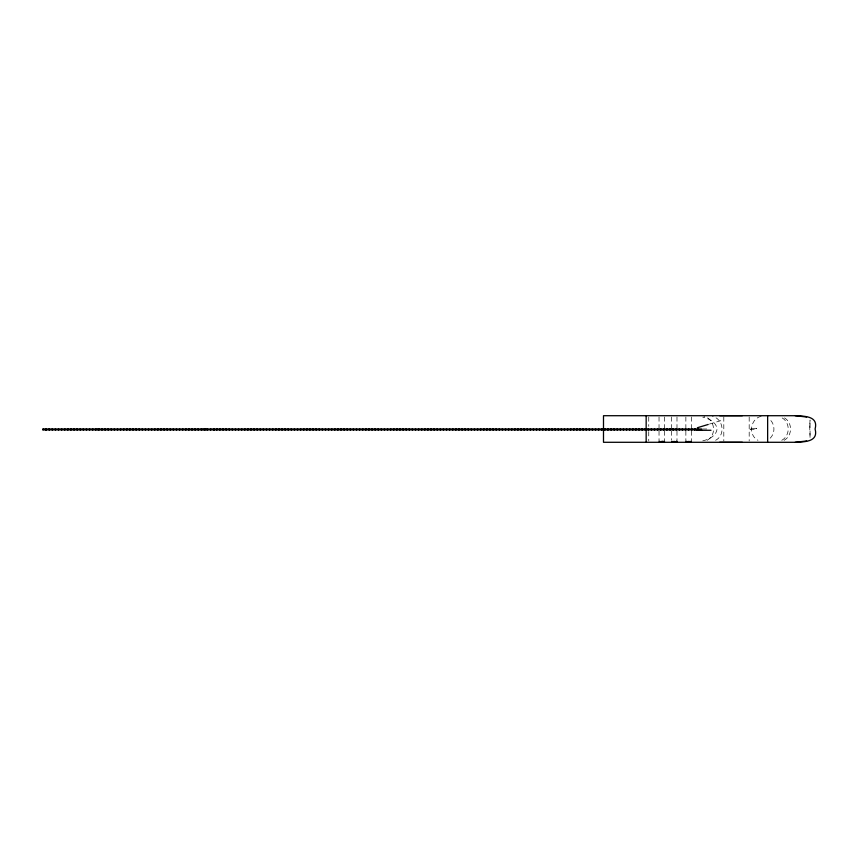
<?xml version="1.0" encoding="UTF-8"?>
<svg xmlns="http://www.w3.org/2000/svg" width="858" height="858" viewBox="0 0 858 858"><rect width="100%" height="100%" fill="white"/><g stroke="black" fill="none" stroke-linecap="round" stroke-linejoin="round"><path stroke-width="0.64" stroke-dasharray="4.29 3.22" d="M770.184 438.181C775.182 433.311 775.182 424.689 770.184 419.819M750.847 429L751.415 428.314M715.647 440.304C725.664 435.027 723.348 418.876 712.44 416.291M781.788 440.304C790.336 435.703 790.336 422.297 781.788 417.696M784.115 440.304C792.653 435.703 792.653 422.297 784.115 417.696M707.121 440.304C717.181 435.038 714.843 418.854 703.903 416.291M761.132 416.291C750.246 418.886 747.94 435.027 757.936 440.304M709.491 424.077L720.967 420.624M702.756 440.862C708.847 439.414 716.291 435.982 717.095 429C716.291 422.018 708.847 418.586 702.756 417.138M702.713 429L706.724 429M749.184 417.031L749.184 440.969M723.809 417.031L723.809 440.969M691.387 416.988L691.387 429.826M691.387 431.113L691.387 441.377M685.864 416.988L685.864 429.826M685.864 431.113L685.864 441.377M676.983 416.988L676.983 429.826M676.983 431.113L676.983 441.377M671.449 416.988L671.449 429.826M671.449 431.113L671.449 440.1M664.564 416.988L664.564 429.826M664.564 431.113L664.564 441.377M659.03 416.988L659.03 429.826M659.03 431.113L659.03 441.377M648.745 417.031L648.745 426.34M648.745 431.66L648.745 440.969M809.695 425.665L810.059 437.945L810.059 420.055L809.695 425.665M756.466 428.314L750.117 428.314L750.117 429.686L756.466 429.686L756.466 428.314"/><path stroke-width="1.29" d="M806.617 440.969L795.366 442.288L603.496 442.288L603.496 415.712L795.366 415.712L806.617 417.031M697.382 427.734L708.215 424.463M719.615 442.288L742.352 442.288M742.352 415.712L719.669 415.712M795.162 442.288C803.635 441.827 818.736 442.363 815.1 429C818.736 415.637 803.635 416.173 795.162 415.712M701.726 429L42.9 429L42.9 429.879L701.726 429.879M696.921 430.276L710.982 430.276M767.642 415.712L767.642 442.288M694.991 429L694.991 429.879M694.765 429L694.765 429.879M691.88 429L691.88 429.879M691.655 429L691.655 429.879M691.173 441.377L691.173 442.288M690.679 441.377L690.679 442.288M689.113 441.377L689.113 442.288M688.781 429L688.781 429.879M688.556 429L688.556 429.879M688.137 441.377L688.137 442.288M686.572 441.377L686.572 442.288M686.078 441.377L686.078 442.288M685.671 429L685.671 429.879M685.456 429L685.456 429.879M682.571 429L682.571 429.879M682.346 429L682.346 429.879M679.472 429L679.472 429.879M679.246 429L679.246 429.879M676.865 441.377L676.865 442.288M676.78 441.377L676.78 442.288M676.361 429L676.361 429.879M676.415 441.377L676.415 442.288M676.308 441.377L676.308 442.288M676.136 429L676.136 429.879M674.72 441.377L674.871 442.288M673.787 441.377L673.787 442.288M673.262 429L673.262 429.879M673.037 429L673.037 429.879M672.179 441.377L672.179 442.288M671.675 441.377L671.675 442.288M670.152 429L670.152 429.879M669.926 429L669.926 429.879M667.052 429L667.052 429.879M666.827 429L666.827 429.879M664.457 441.377L664.392 442.288M664.028 441.377L664.028 442.288M663.942 429L663.942 429.879M663.727 429L663.727 429.879M663.792 441.377L663.792 442.288M662.923 441.377L662.923 442.288M662.387 441.377L662.387 442.288M662.226 441.377L662.226 442.288M661.357 441.377L661.411 442.288M660.842 429L660.842 429.879M660.617 429L660.617 429.879M659.77 441.377L659.77 442.288M659.266 441.377L659.266 442.288M657.743 429L657.743 429.879M657.518 429L657.518 429.879M654.633 429L654.633 429.879M654.407 429L654.407 429.879M651.533 429L651.533 429.879M651.308 429L651.308 429.879M648.423 429L648.423 429.879M648.198 429L648.198 429.879M646.16 415.712L646.16 442.288M645.323 429L645.323 429.879M645.098 429L645.098 429.879M642.213 429L642.213 429.879M641.999 429L641.999 429.879M639.113 429L639.113 429.879M638.888 429L638.888 429.879M636.014 429L636.014 429.879M635.789 429L635.789 429.879M632.904 429L632.904 429.879M632.678 429L632.678 429.879M629.804 429L629.804 429.879M629.579 429L629.579 429.879M626.694 429L626.694 429.879M626.469 429L626.469 429.879M623.594 429L623.594 429.879M623.369 429L623.369 429.879M620.484 429L620.484 429.879M620.27 429L620.27 429.879M617.385 429L617.385 429.879M617.159 429L617.159 429.879M614.285 429L614.285 429.879M614.06 429L614.06 429.879M611.175 429L611.175 429.879M610.95 429L610.95 429.879M608.075 429L608.075 429.879M607.85 429L607.85 429.879M604.965 429L604.965 429.879M604.74 429L604.74 429.879M601.866 429L601.866 429.879M601.64 429L601.64 429.879M598.755 429L598.755 429.879M598.541 429L598.541 429.879M595.656 429L595.656 429.879M595.431 429L595.431 429.879M592.556 429L592.556 429.879M592.331 429L592.331 429.879M589.446 429L589.446 429.879M589.221 429L589.221 429.879M586.346 429L586.346 429.879M586.121 429L586.121 429.879M583.236 429L583.236 429.879M583.011 429L583.011 429.879M580.137 429L580.137 429.879M579.911 429L579.911 429.879M577.026 429L577.026 429.879M576.812 429L576.812 429.879M573.927 429L573.927 429.879M573.702 429L573.702 429.879M570.827 429L570.827 429.879M570.602 429L570.602 429.879M567.717 429L567.717 429.879M567.492 429L567.492 429.879M564.618 429L564.618 429.879M564.392 429L564.392 429.879M561.507 429L561.507 429.879M561.282 429L561.282 429.879M558.408 429L558.408 429.879M558.183 429L558.183 429.879M555.298 429L555.298 429.879M555.083 429L555.083 429.879M552.198 429L552.198 429.879M551.973 429L551.973 429.879M549.099 429L549.099 429.879M548.873 429L548.873 429.879M545.988 429L545.988 429.879M545.763 429L545.763 429.879M542.889 429L542.889 429.879M542.664 429L542.664 429.879M539.779 429L539.779 429.879M539.553 429L539.553 429.879M536.679 429L536.679 429.879M536.454 429L536.454 429.879M533.569 429L533.569 429.879M533.354 429L533.354 429.879M530.469 429L530.469 429.879M530.244 429L530.244 429.879M527.37 429L527.37 429.879M527.144 429L527.144 429.879M524.259 429L524.259 429.879M524.034 429L524.034 429.879M521.16 429L521.16 429.879M520.935 429L520.935 429.879M518.05 429L518.05 429.879M517.824 429L517.824 429.879M514.95 429L514.95 429.879M514.725 429L514.725 429.879M511.84 429L511.84 429.879M511.625 429L511.625 429.879M508.74 429L508.74 429.879M508.515 429L508.515 429.879M505.641 429L505.641 429.879M505.416 429L505.416 429.879M502.531 429L502.531 429.879M502.305 429L502.305 429.879M499.431 429L499.431 429.879M499.206 429L499.206 429.879M496.321 429L496.321 429.879M496.096 429L496.096 429.879M493.221 429L493.221 429.879M492.996 429L492.996 429.879M490.111 429L490.111 429.879M489.897 429L489.897 429.879M487.012 429L487.012 429.879M486.786 429L486.786 429.879M483.912 429L483.912 429.879M483.687 429L483.687 429.879M480.802 429L480.802 429.879M480.577 429L480.577 429.879M477.702 429L477.702 429.879M477.477 429L477.477 429.879M474.592 429L474.592 429.879M474.367 429L474.367 429.879M471.492 429L471.492 429.879M471.267 429L471.267 429.879M468.382 429L468.382 429.879M468.168 429L468.168 429.879M465.283 429L465.283 429.879M465.057 429L465.057 429.879M462.183 429L462.183 429.879M461.958 429L461.958 429.879M459.073 429L459.073 429.879M458.848 429L458.848 429.879M455.973 429L455.973 429.879M455.748 429L455.748 429.879M452.863 429L452.863 429.879M452.638 429L452.638 429.879M449.764 429L449.764 429.879M449.538 429L449.538 429.879M446.653 429L446.653 429.879M446.439 429L446.439 429.879M443.554 429L443.554 429.879M443.329 429L443.329 429.879M440.454 429L440.454 429.879M440.229 429L440.229 429.879M437.344 429L437.344 429.879M437.119 429L437.119 429.879M434.245 429L434.245 429.879M434.019 429L434.019 429.879M431.134 429L431.134 429.879M430.909 429L430.909 429.879M428.035 429L428.035 429.879M427.81 429L427.81 429.879M424.924 429L424.924 429.879M424.71 429L424.71 429.879M421.825 429L421.825 429.879M421.6 429L421.6 429.879M418.725 429L418.725 429.879M418.5 429L418.5 429.879M415.615 429L415.615 429.879M415.39 429L415.39 429.879M412.516 429L412.516 429.879M412.29 429L412.29 429.879M409.405 429L409.405 429.879M409.18 429L409.18 429.879M406.306 429L406.306 429.879M406.081 429L406.081 429.879M403.196 429L403.196 429.879M402.981 429L402.981 429.879M400.096 429L400.096 429.879M399.871 429L399.871 429.879M396.997 429L396.997 429.879M396.771 429L396.771 429.879M393.886 429L393.886 429.879M393.661 429L393.661 429.879M390.787 429L390.787 429.879M390.562 429L390.562 429.879M387.677 429L387.677 429.879M387.462 429L387.462 429.879M384.577 429L384.577 429.879M384.352 429L384.352 429.879M381.467 429L381.467 429.879M381.252 429L381.252 429.879M378.367 429L378.367 429.879M378.142 429L378.142 429.879M375.268 429L375.268 429.879M375.043 429L375.043 429.879M372.158 429L372.158 429.879M371.932 429L371.932 429.879M369.058 429L369.058 429.879M368.833 429L368.833 429.879M365.948 429L365.948 429.879M365.733 429L365.733 429.879M362.848 429L362.848 429.879M362.623 429L362.623 429.879M359.738 429L359.738 429.879M359.523 429L359.523 429.879M356.638 429L356.638 429.879M356.413 429L356.413 429.879M353.539 429L353.539 429.879M353.314 429L353.314 429.879M350.429 429L350.429 429.879M350.203 429L350.203 429.879M347.329 429L347.329 429.879M347.104 429L347.104 429.879M344.219 429L344.219 429.879M344.004 429L344.004 429.879M341.119 429L341.119 429.879M340.894 429L340.894 429.879M338.009 429L338.009 429.879M337.795 429L337.795 429.879M334.91 429L334.91 429.879M334.684 429L334.684 429.879M331.81 429L331.81 429.879M331.585 429L331.585 429.879M328.7 429L328.7 429.879M328.475 429L328.475 429.879M325.6 429L325.6 429.879M325.375 429L325.375 429.879M322.49 429L322.49 429.879M322.276 429L322.276 429.879M319.391 429L319.391 429.879M319.165 429L319.165 429.879M316.28 429L316.28 429.879M316.066 429L316.066 429.879M313.181 429L313.181 429.879M312.956 429L312.956 429.879M310.081 429L310.081 429.879M309.856 429L309.856 429.879M306.971 429L306.971 429.879M306.746 429L306.746 429.879M303.871 429L303.871 429.879M303.646 429L303.646 429.879M300.761 429L300.761 429.879M300.547 429L300.547 429.879M297.662 429L297.662 429.879M297.436 429L297.436 429.879M294.551 429L294.551 429.879M294.337 429L294.337 429.879M291.452 429L291.452 429.879M291.227 429L291.227 429.879M288.352 429L288.352 429.879M288.127 429L288.127 429.879M285.242 429L285.242 429.879M285.017 429L285.017 429.879M282.143 429L282.143 429.879M281.917 429L281.917 429.879M279.032 429L279.032 429.879M278.818 429L278.818 429.879M275.933 429L275.933 429.879M275.708 429L275.708 429.879M272.823 429L272.823 429.879M272.608 429L272.608 429.879M269.723 429L269.723 429.879M269.498 429L269.498 429.879M266.623 429L266.623 429.879M266.398 429L266.398 429.879M263.513 429L263.513 429.879M263.288 429L263.288 429.879M260.414 429L260.414 429.879M260.188 429L260.188 429.879M257.303 429L257.303 429.879M257.089 429L257.089 429.879M254.204 429L254.204 429.879M253.979 429L253.979 429.879M251.094 429L251.094 429.879M250.879 429L250.879 429.879M247.994 429L247.994 429.879M247.769 429L247.769 429.879M244.895 429L244.895 429.879M244.669 429L244.669 429.879M241.784 429L241.784 429.879M241.559 429L241.559 429.879M238.685 429L238.685 429.879M238.46 429L238.46 429.879M235.575 429L235.575 429.879M235.36 429L235.36 429.879M232.475 429L232.475 429.879M232.25 429L232.25 429.879M229.376 429L229.376 429.879M229.15 429L229.15 429.879M226.265 429L226.265 429.879M226.04 429L226.04 429.879M223.166 429L223.166 429.879M222.941 429L222.941 429.879M220.056 429L220.056 429.879M219.83 429L219.83 429.879M216.956 429L216.956 429.879M216.731 429L216.731 429.879M214.275 429L214.275 429.879M213.846 429L213.846 429.879M213.631 429L213.631 429.879M210.746 429L210.746 429.879M210.521 429L210.521 429.879M207.647 429L207.647 429.879M207.422 429L207.422 429.879M205.963 429L205.963 429.879M204.73 429L204.73 429.879M204.536 429L204.536 429.879M204.311 429L204.311 429.879M204.193 429L204.193 429.879M201.887 429L201.887 429.879M201.437 429L201.501 429.879M201.212 429L201.212 429.879M198.327 429L198.327 429.879M198.101 429L198.101 429.879M195.227 429L195.227 429.879M195.002 429L195.002 429.879M192.117 429L192.117 429.879M191.902 429L191.902 429.879M189.017 429L189.017 429.879M188.792 429L188.792 429.879M185.918 429L185.918 429.879M185.693 429L185.693 429.879M182.808 429L182.808 429.879M182.582 429L182.582 429.879M179.708 429L179.708 429.879M179.483 429L179.483 429.879M176.598 429L176.598 429.879M176.373 429L176.373 429.879M173.498 429L173.498 429.879M173.273 429L173.273 429.879M170.388 429L170.388 429.879M170.174 429L170.174 429.879M167.289 429L167.289 429.879M167.063 429L167.063 429.879M164.189 429L164.189 429.879M163.964 429L163.964 429.879M161.079 429L161.079 429.879M160.854 429L160.854 429.879M157.979 429L157.979 429.879M157.754 429L157.754 429.879M154.869 429L154.869 429.879M154.644 429L154.644 429.879M151.769 429L151.769 429.879M151.544 429L151.544 429.879M148.659 429L148.659 429.879M148.445 429L148.445 429.879M145.56 429L145.56 429.879M145.334 429L145.334 429.879M142.46 429L142.46 429.879M142.235 429L142.235 429.879M139.35 429L139.35 429.879M139.125 429L139.125 429.879M136.25 429L136.25 429.879M136.025 429L136.025 429.879M133.14 429L133.14 429.879M132.915 429L132.915 429.879M130.041 429L130.041 429.879M129.815 429L129.815 429.879M126.93 429L126.93 429.879M126.716 429L126.716 429.879M123.831 429L123.831 429.879M123.606 429L123.606 429.879M120.731 429L120.731 429.879M120.506 429L120.506 429.879M117.621 429L117.621 429.879M117.396 429L117.396 429.879M114.522 429L114.522 429.879M114.296 429L114.296 429.879M111.411 429L111.411 429.879M111.186 429L111.186 429.879M108.312 429L108.312 429.879M108.087 429L108.087 429.879M105.202 429L105.202 429.879M104.987 429L104.987 429.879M102.102 429L102.102 429.879M101.877 429L101.877 429.879M99.002 429L99.002 429.879M98.777 429L98.777 429.879M98.059 429L98.059 429.879M95.892 429L95.892 429.879M95.667 429L95.667 429.879M92.793 429L92.793 429.879M92.567 429L92.567 429.879M89.682 429L89.682 429.879M89.457 429L89.457 429.879M86.583 429L86.583 429.879M86.358 429L86.358 429.879M83.473 429L83.473 429.879M83.258 429L83.258 429.879M80.373 429L80.373 429.879M80.148 429L80.148 429.879M77.274 429L77.274 429.879M77.048 429L77.048 429.879M74.163 429L74.163 429.879M73.938 429L73.938 429.879M71.064 429L71.064 429.879M70.839 429L70.839 429.879M67.954 429L67.954 429.879M67.728 429L67.728 429.879M64.854 429L64.854 429.879M64.629 429L64.629 429.879M61.744 429L61.744 429.879M61.529 429L61.529 429.879M58.644 429L58.644 429.879M58.419 429L58.419 429.879M55.545 429L55.545 429.879M55.32 429L55.32 429.879M52.435 429L52.435 429.879M52.209 429L52.209 429.879M49.335 429L49.335 429.879M49.11 429L49.11 429.879M46.225 429L46.225 429.879M46 429L46 429.879M45.399 429L45.399 429.879M43.125 429L43.039 429.879M697.972 429.879L697.972 429L697.865 429.879"/></g></svg>
